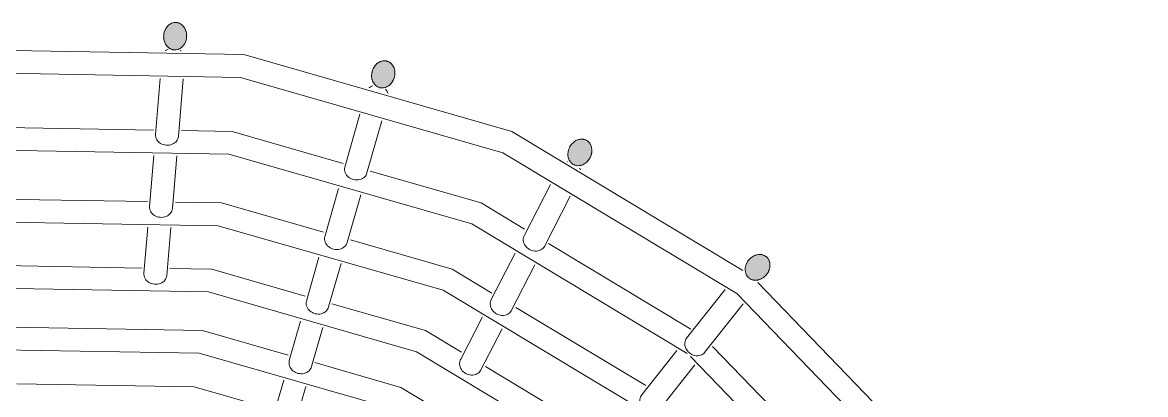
# Model space of a CAD drawing. Header units: millimetres. Extents: x -31757 to 121236, y -27283 to 63658.
# Drawn here: x 51091 to 51970, y 47928 to 48219 of the extents above; entities that cross this region are included whole.
import ezdxf

# ---------------------------------------------------------------- set-up
doc = ezdxf.new("R2010")
doc.units = ezdxf.units.MM
doc.layers.add('02_切断（家具）', color=8, linetype='Continuous', lineweight=18)
doc.layers.add('11_見えがかり（家具）', color=8, linetype='Continuous', lineweight=9)

msp = doc.modelspace()

# ---------------------------------------------------------------- hatches: boundary and pattern name
at = {"layer": '02_切断（家具）'}
for points in [[(51214.61, 48217.61), (51215.25, 48217.16), (51215.54, 48216.97), (51216.13, 48216.43), (51216.39, 48216.19), (51216.95, 48215.54), (51217.19, 48215.26), (51217.69, 48214.49), (51217.9, 48214.17), (51218.32, 48213.3), (51218.49, 48212.94), (51218.82, 48211.98), (51218.95, 48211.6), (51219.17, 48210.57), (51219.25, 48210.18), (51219.35, 48209.11), (51219.39, 48208.71), (51219.36, 48207.64), (51219.35, 48207.25), (51219.2, 48206.19), (51219.15, 48205.82), (51218.89, 48204.81), (51218.81, 48204.47), (51218.45, 48203.53), (51218.34, 48203.23), (51217.91, 48202.38), (51217.77, 48202.11), (51217.26, 48201.31), (51217.1, 48201.07), (51216.48, 48200.32), (51216.29, 48200.09), (51215.57, 48199.41), (51215.36, 48199.21), (51214.54, 48198.63), (51214.31, 48198.47), (51213.41, 48198.01), (51213.17, 48197.88), (51212.22, 48197.56), (51211.96, 48197.48), (51210.99, 48197.32), (51210.73, 48197.28), (51209.76, 48197.28), (51209.5, 48197.28), (51208.56, 48197.43), (51208.31, 48197.47), (51207.42, 48197.76), (51207.18, 48197.84), (51206.37, 48198.25), (51206.15, 48198.36), (51205.43, 48198.86), (51205.22, 48199.01), (51204.56, 48199.61), (51204.37, 48199.78), (51203.76, 48200.5), (51203.58, 48200.71), (51203.03, 48201.55), (51202.86, 48201.8), (51202.41, 48202.74), (51202.27, 48203.03), (51201.92, 48204.05), (51201.81, 48204.37), (51201.58, 48205.44), (51201.51, 48205.79), (51201.41, 48206.89), (51201.37, 48207.26), (51201.4, 48208.34), (51201.41, 48208.72), (51201.56, 48209.77), (51201.61, 48210.15), (51201.86, 48211.13), (51201.95, 48211.5), (51202.29, 48212.39), (51202.42, 48212.74), (51202.83, 48213.55), (51202.99, 48213.87), (51203.47, 48214.6), (51203.66, 48214.9), (51204.23, 48215.59), (51204.47, 48215.88), (51205.13, 48216.49), (51205.41, 48216.76), (51206.14, 48217.28), (51206.45, 48217.51), (51207.25, 48217.91), (51207.6, 48218.09), (51208.43, 48218.37), (51208.8, 48218.49), (51209.65, 48218.63), (51210.03, 48218.69), (51210.88, 48218.69), (51211.26, 48218.69), (51212.08, 48218.56), (51212.45, 48218.5), (51213.23, 48218.24), (51213.58, 48218.13), (51214.29, 48217.77)], [(51378.02, 48187.73), (51378.64, 48187.3), (51378.93, 48187.1), (51379.5, 48186.58), (51379.75, 48186.35), (51380.28, 48185.71), (51380.51, 48185.44), (51380.98, 48184.69), (51381.18, 48184.37), (51381.57, 48183.52), (51381.73, 48183.16), (51382.01, 48182.22), (51382.13, 48181.84), (51382.3, 48180.83), (51382.37, 48180.43), (51382.42, 48179.39), (51382.43, 48178.99), (51382.36, 48177.93), (51382.33, 48177.54), (51382.13, 48176.5), (51382.06, 48176.12), (51381.76, 48175.13), (51381.65, 48174.79), (51381.25, 48173.86), (51381.12, 48173.55), (51380.65, 48172.71), (51380.49, 48172.43), (51379.94, 48171.65), (51379.76, 48171.4), (51379.11, 48170.65), (51378.9, 48170.42), (51378.14, 48169.74), (51377.91, 48169.54), (51377.07, 48168.96), (51376.82, 48168.79), (51375.9, 48168.33), (51375.64, 48168.19), (51374.67, 48167.87), (51374.4, 48167.78), (51373.42, 48167.62), (51373.14, 48167.57), (51372.17, 48167.56), (51371.9, 48167.56), (51370.96, 48167.7), (51370.7, 48167.73), (51369.82, 48168.01), (51369.59, 48168.09), (51368.78, 48168.48), (51368.57, 48168.59), (51367.85, 48169.08), (51367.66, 48169.21), (51367.01, 48169.8), (51366.83, 48169.97), (51366.24, 48170.68), (51366.07, 48170.88), (51365.55, 48171.71), (51365.4, 48171.95), (51364.98, 48172.88), (51364.85, 48173.16), (51364.55, 48174.17), (51364.45, 48174.48), (51364.27, 48175.55), (51364.21, 48175.89), (51364.16, 48176.98), (51364.15, 48177.33), (51364.23, 48178.42), (51364.25, 48178.78), (51364.45, 48179.83), (51364.52, 48180.19), (51364.82, 48181.18), (51364.93, 48181.53), (51365.32, 48182.43), (51365.46, 48182.77), (51365.92, 48183.58), (51366.09, 48183.89), (51366.61, 48184.63), (51366.82, 48184.92), (51367.43, 48185.62), (51367.68, 48185.9), (51368.38, 48186.52), (51368.67, 48186.78), (51369.44, 48187.31), (51369.76, 48187.53), (51370.59, 48187.95), (51370.95, 48188.12), (51371.8, 48188.41), (51372.18, 48188.54), (51373.05, 48188.68), (51373.44, 48188.75), (51374.3, 48188.76), (51374.68, 48188.76), (51375.51, 48188.64), (51375.88, 48188.58), (51376.65, 48188.34), (51377, 48188.23), (51377.7, 48187.89)], [(51532.52, 48126.48), (51533.14, 48126.06), (51533.42, 48125.87), (51533.98, 48125.36), (51534.23, 48125.13), (51534.74, 48124.51), (51534.96, 48124.23), (51535.4, 48123.5), (51535.6, 48123.18), (51535.95, 48122.35), (51536.1, 48122), (51536.34, 48121.09), (51536.45, 48120.7), (51536.57, 48119.73), (51536.62, 48119.32), (51536.62, 48118.31), (51536.62, 48117.9), (51536.5, 48116.88), (51536.45, 48116.49), (51536.2, 48115.48), (51536.11, 48115.1), (51535.76, 48114.15), (51535.63, 48113.79), (51535.19, 48112.9), (51535.03, 48112.58), (51534.51, 48111.77), (51534.34, 48111.49), (51533.74, 48110.73), (51533.54, 48110.48), (51532.84, 48109.76), (51532.62, 48109.52), (51531.82, 48108.87), (51531.57, 48108.67), (51530.69, 48108.1), (51530.42, 48107.93), (51529.46, 48107.49), (51529.18, 48107.35), (51528.19, 48107.04), (51527.9, 48106.96), (51526.89, 48106.79), (51526.61, 48106.75), (51525.61, 48106.74), (51525.34, 48106.74), (51524.39, 48106.88), (51524.13, 48106.92), (51523.24, 48107.19), (51523, 48107.27), (51522.2, 48107.66), (51521.98, 48107.76), (51521.28, 48108.25), (51521.09, 48108.38), (51520.45, 48108.96), (51520.28, 48109.12), (51519.7, 48109.82), (51519.54, 48110.02), (51519.05, 48110.84), (51518.91, 48111.07), (51518.52, 48111.99), (51518.41, 48112.25), (51518.14, 48113.25), (51518.06, 48113.55), (51517.92, 48114.6), (51517.88, 48114.92), (51517.88, 48116), (51517.88, 48116.34), (51518.02, 48117.41), (51518.06, 48117.76), (51518.31, 48118.8), (51518.4, 48119.14), (51518.75, 48120.12), (51518.88, 48120.45), (51519.32, 48121.35), (51519.48, 48121.66), (51519.98, 48122.46), (51520.17, 48122.76), (51520.75, 48123.49), (51520.96, 48123.77), (51521.63, 48124.45), (51521.89, 48124.72), (51522.64, 48125.34), (51522.94, 48125.58), (51523.75, 48126.1), (51524.09, 48126.32), (51524.96, 48126.72), (51525.32, 48126.89), (51526.22, 48127.17), (51526.61, 48127.29), (51527.5, 48127.43), (51527.9, 48127.5), (51528.78, 48127.5), (51529.17, 48127.51), (51530, 48127.38), (51530.38, 48127.33), (51531.16, 48127.09), (51531.51, 48126.98), (51532.21, 48126.64)], [(51672.14, 48036.25), (51672.76, 48035.82), (51673.04, 48035.63), (51673.59, 48035.13), (51673.84, 48034.9), (51674.33, 48034.29), (51674.56, 48034.01), (51674.97, 48033.3), (51675.16, 48032.98), (51675.49, 48032.18), (51675.63, 48031.82), (51675.84, 48030.94), (51675.93, 48030.55), (51676.02, 48029.61), (51676.06, 48029.21), (51676.02, 48028.23), (51676, 48027.83), (51675.83, 48026.85), (51675.76, 48026.45), (51675.47, 48025.49), (51675.36, 48025.11), (51674.96, 48024.19), (51674.81, 48023.84), (51674.33, 48022.99), (51674.15, 48022.67), (51673.59, 48021.9), (51673.39, 48021.62), (51672.76, 48020.9), (51672.54, 48020.65), (51671.8, 48019.97), (51671.55, 48019.74), (51670.71, 48019.12), (51670.44, 48018.92), (51669.51, 48018.39), (51669.22, 48018.22), (51668.23, 48017.81), (51667.93, 48017.68), (51666.91, 48017.4), (51666.6, 48017.32), (51665.56, 48017.18), (51665.26, 48017.14), (51664.25, 48017.15), (51663.96, 48017.15), (51662.99, 48017.3), (51662.72, 48017.34), (51661.83, 48017.62), (51661.58, 48017.7), (51660.78, 48018.1), (51660.56, 48018.2), (51659.85, 48018.68), (51659.66, 48018.82), (51659.03, 48019.39), (51658.86, 48019.55), (51658.3, 48020.25), (51658.14, 48020.44), (51657.67, 48021.24), (51657.54, 48021.47), (51657.17, 48022.37), (51657.07, 48022.63), (51656.83, 48023.61), (51656.77, 48023.9), (51656.67, 48024.94), (51656.64, 48025.24), (51656.68, 48026.3), (51656.7, 48026.62), (51656.88, 48027.67), (51656.94, 48028), (51657.24, 48029.01), (51657.34, 48029.34), (51657.75, 48030.29), (51657.89, 48030.61), (51658.38, 48031.48), (51658.55, 48031.77), (51659.11, 48032.55), (51659.31, 48032.83), (51659.93, 48033.54), (51660.16, 48033.8), (51660.88, 48034.46), (51661.15, 48034.71), (51661.95, 48035.3), (51662.26, 48035.53), (51663.13, 48036.03), (51663.48, 48036.22), (51664.39, 48036.61), (51664.77, 48036.77), (51665.7, 48037.02), (51666.1, 48037.13), (51667.03, 48037.26), (51667.44, 48037.31), (51668.34, 48037.3), (51668.74, 48037.3), (51669.6, 48037.16), (51669.98, 48037.11), (51670.76, 48036.86), (51671.12, 48036.75), (51671.82, 48036.4)]]:
    msp.add_hatch(color=8, dxfattribs=at).paths.add_polyline_path(points)

# ---------------------------------------------------------------- linework, layer by layer
for points in [[(51214.61, 48217.61), (51215.25, 48217.16), (51215.54, 48216.97), (51216.13, 48216.43), (51216.39, 48216.19), (51216.95, 48215.54), (51217.19, 48215.26), (51217.69, 48214.49), (51217.9, 48214.17), (51218.32, 48213.3), (51218.49, 48212.94), (51218.82, 48211.98), (51218.95, 48211.6), (51219.17, 48210.57), (51219.25, 48210.18), (51219.35, 48209.11), (51219.39, 48208.71), (51219.36, 48207.64), (51219.35, 48207.25), (51219.2, 48206.19), (51219.15, 48205.82), (51218.89, 48204.81), (51218.81, 48204.47), (51218.45, 48203.53), (51218.34, 48203.23), (51217.91, 48202.38), (51217.77, 48202.11), (51217.26, 48201.31), (51217.1, 48201.07), (51216.48, 48200.32), (51216.29, 48200.09), (51215.57, 48199.41), (51215.36, 48199.21), (51214.54, 48198.63), (51214.31, 48198.47), (51213.41, 48198.01), (51213.17, 48197.88), (51212.22, 48197.56), (51211.96, 48197.48), (51210.99, 48197.32), (51210.73, 48197.28), (51209.76, 48197.28), (51209.5, 48197.28), (51208.56, 48197.43), (51208.31, 48197.47), (51207.42, 48197.76), (51207.18, 48197.84), (51206.37, 48198.25), (51206.15, 48198.36), (51205.43, 48198.86), (51205.22, 48199.01), (51204.56, 48199.61), (51204.37, 48199.78), (51203.76, 48200.5), (51203.58, 48200.71), (51203.03, 48201.55), (51202.86, 48201.8), (51202.41, 48202.74), (51202.27, 48203.03), (51201.92, 48204.05), (51201.81, 48204.37), (51201.58, 48205.44), (51201.51, 48205.79), (51201.41, 48206.89), (51201.37, 48207.26), (51201.4, 48208.34), (51201.41, 48208.72), (51201.56, 48209.77), (51201.61, 48210.15), (51201.86, 48211.13), (51201.95, 48211.5), (51202.29, 48212.39), (51202.42, 48212.74), (51202.83, 48213.55), (51202.99, 48213.87), (51203.47, 48214.6), (51203.66, 48214.9), (51204.23, 48215.59), (51204.47, 48215.88), (51205.13, 48216.49), (51205.41, 48216.76), (51206.14, 48217.28), (51206.45, 48217.51), (51207.25, 48217.91), (51207.6, 48218.09), (51208.43, 48218.37), (51208.8, 48218.49), (51209.65, 48218.63), (51210.03, 48218.69), (51210.88, 48218.69), (51211.26, 48218.69), (51212.08, 48218.56), (51212.45, 48218.5), (51213.23, 48218.24), (51213.58, 48218.13), (51214.29, 48217.77), (51214.61, 48217.61)], [(51378.02, 48187.73), (51378.64, 48187.3), (51378.93, 48187.1), (51379.5, 48186.58), (51379.75, 48186.35), (51380.28, 48185.71), (51380.51, 48185.44), (51380.98, 48184.69), (51381.18, 48184.37), (51381.57, 48183.52), (51381.73, 48183.16), (51382.01, 48182.22), (51382.13, 48181.84), (51382.3, 48180.83), (51382.37, 48180.43), (51382.42, 48179.39), (51382.43, 48178.99), (51382.36, 48177.93), (51382.33, 48177.54), (51382.13, 48176.5), (51382.06, 48176.12), (51381.76, 48175.13), (51381.65, 48174.79), (51381.25, 48173.86), (51381.12, 48173.55), (51380.65, 48172.71), (51380.49, 48172.43), (51379.94, 48171.65), (51379.76, 48171.4), (51379.11, 48170.65), (51378.9, 48170.42), (51378.14, 48169.74), (51377.91, 48169.54), (51377.07, 48168.96), (51376.82, 48168.79), (51375.9, 48168.33), (51375.64, 48168.19), (51374.67, 48167.87), (51374.4, 48167.78), (51373.42, 48167.62), (51373.14, 48167.57), (51372.17, 48167.56), (51371.9, 48167.56), (51370.96, 48167.7), (51370.7, 48167.73), (51369.82, 48168.01), (51369.59, 48168.09), (51368.78, 48168.48), (51368.57, 48168.59), (51367.85, 48169.08), (51367.66, 48169.21), (51367.01, 48169.8), (51366.83, 48169.97), (51366.24, 48170.68), (51366.07, 48170.88), (51365.55, 48171.71), (51365.4, 48171.95), (51364.98, 48172.88), (51364.85, 48173.16), (51364.55, 48174.17), (51364.45, 48174.48), (51364.27, 48175.55), (51364.21, 48175.89), (51364.16, 48176.98), (51364.15, 48177.33), (51364.23, 48178.42), (51364.25, 48178.78), (51364.45, 48179.83), (51364.52, 48180.19), (51364.82, 48181.18), (51364.93, 48181.53), (51365.32, 48182.43), (51365.46, 48182.77), (51365.92, 48183.58), (51366.09, 48183.89), (51366.61, 48184.63), (51366.82, 48184.92), (51367.43, 48185.62), (51367.68, 48185.9), (51368.38, 48186.52), (51368.67, 48186.78), (51369.44, 48187.31), (51369.76, 48187.53), (51370.59, 48187.95), (51370.95, 48188.12), (51371.8, 48188.41), (51372.18, 48188.54), (51373.05, 48188.68), (51373.44, 48188.75), (51374.3, 48188.76), (51374.68, 48188.76), (51375.51, 48188.64), (51375.88, 48188.58), (51376.65, 48188.34), (51377, 48188.23), (51377.7, 48187.89), (51378.02, 48187.73)], [(51532.52, 48126.48), (51533.14, 48126.06), (51533.42, 48125.87), (51533.98, 48125.36), (51534.23, 48125.13), (51534.74, 48124.51), (51534.96, 48124.23), (51535.4, 48123.5), (51535.6, 48123.18), (51535.95, 48122.35), (51536.1, 48122), (51536.34, 48121.09), (51536.45, 48120.7), (51536.57, 48119.73), (51536.62, 48119.32), (51536.62, 48118.31), (51536.62, 48117.9), (51536.5, 48116.88), (51536.45, 48116.49), (51536.2, 48115.48), (51536.11, 48115.1), (51535.76, 48114.15), (51535.63, 48113.79), (51535.19, 48112.9), (51535.03, 48112.58), (51534.51, 48111.77), (51534.34, 48111.49), (51533.74, 48110.73), (51533.54, 48110.48), (51532.84, 48109.76), (51532.62, 48109.52), (51531.82, 48108.87), (51531.57, 48108.67), (51530.69, 48108.1), (51530.42, 48107.93), (51529.46, 48107.49), (51529.18, 48107.35), (51528.19, 48107.04), (51527.9, 48106.96), (51526.89, 48106.79), (51526.61, 48106.75), (51525.61, 48106.74), (51525.34, 48106.74), (51524.39, 48106.88), (51524.13, 48106.92), (51523.24, 48107.19), (51523, 48107.27), (51522.2, 48107.66), (51521.98, 48107.76), (51521.28, 48108.25), (51521.09, 48108.38), (51520.45, 48108.96), (51520.28, 48109.12), (51519.7, 48109.82), (51519.54, 48110.02), (51519.05, 48110.84), (51518.91, 48111.07), (51518.52, 48111.99), (51518.41, 48112.25), (51518.14, 48113.25), (51518.06, 48113.55), (51517.92, 48114.6), (51517.88, 48114.92), (51517.88, 48116), (51517.88, 48116.34), (51518.02, 48117.41), (51518.06, 48117.76), (51518.31, 48118.8), (51518.4, 48119.14), (51518.75, 48120.12), (51518.88, 48120.45), (51519.32, 48121.35), (51519.48, 48121.66), (51519.98, 48122.46), (51520.17, 48122.76), (51520.75, 48123.49), (51520.96, 48123.77), (51521.63, 48124.45), (51521.89, 48124.72), (51522.64, 48125.34), (51522.94, 48125.58), (51523.75, 48126.1), (51524.09, 48126.32), (51524.96, 48126.72), (51525.32, 48126.89), (51526.22, 48127.17), (51526.61, 48127.29), (51527.5, 48127.43), (51527.9, 48127.5), (51528.78, 48127.5), (51529.17, 48127.51), (51530, 48127.38), (51530.38, 48127.33), (51531.16, 48127.09), (51531.51, 48126.98), (51532.21, 48126.64), (51532.52, 48126.48)], [(51672.14, 48036.25), (51672.76, 48035.82), (51673.04, 48035.63), (51673.59, 48035.13), (51673.84, 48034.9), (51674.33, 48034.29), (51674.56, 48034.01), (51674.97, 48033.3), (51675.16, 48032.98), (51675.49, 48032.18), (51675.63, 48031.82), (51675.84, 48030.94), (51675.93, 48030.55), (51676.02, 48029.61), (51676.06, 48029.21), (51676.02, 48028.23), (51676, 48027.83), (51675.83, 48026.85), (51675.76, 48026.45), (51675.47, 48025.49), (51675.36, 48025.11), (51674.96, 48024.19), (51674.81, 48023.84), (51674.33, 48022.99), (51674.15, 48022.67), (51673.59, 48021.9), (51673.39, 48021.62), (51672.76, 48020.9), (51672.54, 48020.65), (51671.8, 48019.97), (51671.55, 48019.74), (51670.71, 48019.12), (51670.44, 48018.92), (51669.51, 48018.39), (51669.22, 48018.22), (51668.23, 48017.81), (51667.93, 48017.68), (51666.91, 48017.4), (51666.6, 48017.32), (51665.56, 48017.18), (51665.26, 48017.14), (51664.25, 48017.15), (51663.96, 48017.15), (51662.99, 48017.3), (51662.72, 48017.34), (51661.83, 48017.62), (51661.58, 48017.7), (51660.78, 48018.1), (51660.56, 48018.2), (51659.85, 48018.68), (51659.66, 48018.82), (51659.03, 48019.39), (51658.86, 48019.55), (51658.3, 48020.25), (51658.14, 48020.44), (51657.67, 48021.24), (51657.54, 48021.47), (51657.17, 48022.37), (51657.07, 48022.63), (51656.83, 48023.61), (51656.77, 48023.9), (51656.67, 48024.94), (51656.64, 48025.24), (51656.68, 48026.3), (51656.7, 48026.62), (51656.88, 48027.67), (51656.94, 48028), (51657.24, 48029.01), (51657.34, 48029.34), (51657.75, 48030.29), (51657.89, 48030.61), (51658.38, 48031.48), (51658.55, 48031.77), (51659.11, 48032.55), (51659.31, 48032.83), (51659.93, 48033.54), (51660.16, 48033.8), (51660.88, 48034.46), (51661.15, 48034.71), (51661.95, 48035.3), (51662.26, 48035.53), (51663.13, 48036.03), (51663.48, 48036.22), (51664.39, 48036.61), (51664.77, 48036.77), (51665.7, 48037.02), (51666.1, 48037.13), (51667.03, 48037.26), (51667.44, 48037.31), (51668.34, 48037.3), (51668.74, 48037.3), (51669.6, 48037.16), (51669.98, 48037.11), (51670.76, 48036.86), (51671.12, 48036.75), (51671.82, 48036.4), (51672.14, 48036.25)]]:
    msp.add_lwpolyline(points, dxfattribs=at)
at = {"layer": '11_見えがかり（家具）'}
for points in [[(51052.85, 48197.27), (51264.1, 48193.58), (51474.07, 48133.37), (51654.68, 48024.85)], [(51202.83, 48196.65), (51202.91, 48196.72), (51203.83, 48197.32), (51204.86, 48197.82), (51204.94, 48197.85)], [(51214.35, 48196.9), (51214.8, 48196.6), (51215, 48196.44)], [(50482.28, 46879.04), (50630.75, 46725.29), (50813.95, 46615.22), (51019.4, 46556.3), (51233.1, 46552.57), (51440.49, 46604.28), (51627.42, 46707.9), (51781.16, 46856.37), (51891.24, 47039.57), (51950.16, 47245.02), (51953.89, 47458.72), (51902.18, 47666.11), (51798.56, 47853.04), (51650.09, 48006.78), (51466.89, 48116.86), (51261.44, 48175.78), (51047.74, 48179.51), (50840.35, 48127.8), (50653.42, 48024.18), (50499.68, 47875.71)], [(51195.12, 48129.05), (51194.96, 48130.1), (51194.96, 48131.14), (51198.6, 48174.87)], [(51216.63, 48174.56), (51212.9, 48129.58), (51212.73, 48128.57), (51212.41, 48127.62), (51211.96, 48126.74), (51211.42, 48125.96), (51210.77, 48125.24), (51209.98, 48124.57), (51209.06, 48123.97), (51208.03, 48123.46), (51206.9, 48123.08), (51205.71, 48122.83), (51204.48, 48122.72), (51203.25, 48122.76), (51202.06, 48122.93), (51200.93, 48123.22), (51199.89, 48123.62), (51198.96, 48124.11), (51198.09, 48124.68), (51197.28, 48125.37), (51196.55, 48126.17), (51195.93, 48127.06), (51195.44, 48128.03), (51195.12, 48129.05)], [(51362.17, 48167.54), (51362.52, 48167.82), (51363.42, 48168.39)], [(51363.42, 48168.39), (51364.44, 48168.85), (51365.14, 48169.07)], [(51374.95, 48166.6), (51375.1, 48166.46), (51375.83, 48165.62), (51376.46, 48164.69), (51376.95, 48163.69), (51377.09, 48163.26)], [(51372.26, 48141.92), (51360.55, 48101.09), (51360.24, 48100.14), (51359.82, 48099.28), (51359.29, 48098.51), (51358.65, 48097.81), (51357.88, 48097.17), (51356.97, 48096.6), (51355.96, 48096.14), (51354.85, 48095.8), (51353.67, 48095.59), (51352.45, 48095.54), (51351.24, 48095.63), (51350.06, 48095.85), (51348.94, 48096.2), (51347.9, 48096.65), (51346.97, 48097.18), (51346.1, 48097.8), (51345.29, 48098.53), (51344.56, 48099.37), (51343.94, 48100.3), (51343.45, 48101.3), (51343.11, 48102.35), (51342.94, 48103.41), (51342.94, 48104.47), (51343.09, 48105.48), (51354.97, 48146.88)], [(51063.66, 48136.81), (51193.31, 48134.55)], [(51215.21, 48134.17), (51255.11, 48133.47), (51342.02, 48108.55)], [(51611.34, 47959.78), (51442.65, 48061.13), (51252.45, 48115.67), (51057.25, 48119.08)], [(51190.43, 48072.76), (51190.27, 48073.82), (51190.29, 48074.87), (51193.6, 48114.7)], [(51211.63, 48114.38), (51208.21, 48073.22), (51208.03, 48072.2), (51207.71, 48071.24), (51207.26, 48070.36), (51206.71, 48069.56), (51206.05, 48068.84), (51205.26, 48068.16), (51204.34, 48067.56), (51203.3, 48067.05), (51202.17, 48066.66), (51200.97, 48066.41), (51199.75, 48066.31), (51198.52, 48066.35), (51197.33, 48066.53), (51196.2, 48066.83), (51195.16, 48067.24), (51194.23, 48067.74), (51193.37, 48068.32), (51192.56, 48069.02), (51191.84, 48069.83), (51191.22, 48070.74), (51190.75, 48071.72), (51190.43, 48072.76)], [(51517.22, 48109.77), (51517.55, 48109.82)], [(51363.01, 48102.53), (51449.83, 48077.64), (51484, 48057.11)], [(51527.04, 48104.8), (51527.16, 48104.61), (51527.64, 48103.57), (51527.65, 48103.51)], [(51355.65, 48084), (51344.97, 48046.75), (51344.66, 48045.79), (51344.22, 48044.92), (51343.68, 48044.14), (51343.04, 48043.43), (51342.26, 48042.78), (51341.35, 48042.2), (51340.33, 48041.74), (51339.21, 48041.39), (51338.03, 48041.19), (51336.82, 48041.13), (51335.6, 48041.22), (51334.42, 48041.45), (51333.3, 48041.8), (51332.27, 48042.26), (51331.34, 48042.8), (51330.48, 48043.42), (51329.67, 48044.16), (51328.94, 48045.01), (51328.33, 48045.95), (51327.85, 48046.96), (51327.52, 48048.02), (51327.35, 48049.1), (51327.36, 48050.16), (51327.53, 48051.19), (51338.36, 48088.96)], [(51519.69, 48082.8), (51499.42, 48043.44), (51498.9, 48042.68), (51498.27, 48042), (51497.51, 48041.37), (51496.62, 48040.84), (51495.63, 48040.41), (51494.53, 48040.11), (51493.38, 48039.96), (51492.19, 48039.95), (51490.99, 48040.1), (51489.84, 48040.38), (51488.74, 48040.78), (51487.72, 48041.29), (51486.81, 48041.87), (51485.96, 48042.54), (51485.17, 48043.32), (51484.46, 48044.2), (51483.85, 48045.18), (51483.37, 48046.22), (51483.04, 48047.3), (51482.88, 48048.39), (51482.88, 48049.47), (51483.04, 48050.49), (51483.34, 48051.45), (51483.76, 48052.31), (51504.25, 48092.08)], [(51069.9, 48080.67), (51188.66, 48078.6)], [(51210.55, 48078.22), (51246.76, 48077.59), (51326.57, 48054.7)], [(51575.94, 47915.69), (51420.12, 48009.31), (51244.1, 48059.78), (51062.73, 48062.95)], [(51186.08, 48020.56), (51185.93, 48021.63), (51185.95, 48022.7), (51188.95, 48058.75)], [(51206.98, 48058.43), (51203.87, 48020.97), (51203.68, 48019.93), (51203.35, 48018.96), (51202.9, 48018.07), (51202.34, 48017.27), (51201.68, 48016.53), (51200.88, 48015.85), (51199.95, 48015.24), (51198.91, 48014.73), (51197.78, 48014.35), (51196.58, 48014.1), (51195.35, 48014), (51194.12, 48014.04), (51192.93, 48014.23), (51191.81, 48014.54), (51190.77, 48014.96), (51189.84, 48015.46), (51188.99, 48016.06), (51188.18, 48016.77), (51187.46, 48017.59), (51186.86, 48018.51), (51186.39, 48019.51), (51186.08, 48020.56)], [(51347.57, 48048.68), (51427.3, 48025.82), (51458.41, 48007.12)], [(51502.78, 48045.83), (51614, 47979)], [(51340.21, 48030.15), (51330.52, 47996.36), (51330.2, 47995.39), (51329.75, 47994.5), (51329.21, 47993.71), (51328.56, 47993), (51327.78, 47992.34), (51326.86, 47991.76), (51325.84, 47991.29), (51324.72, 47990.94), (51323.53, 47990.73), (51322.31, 47990.68), (51321.1, 47990.77), (51319.91, 47991), (51318.8, 47991.36), (51317.77, 47991.82), (51316.84, 47992.36), (51315.98, 47992.99), (51315.18, 47993.74), (51314.46, 47994.6), (51313.85, 47995.55), (51313.38, 47996.57), (51313.06, 47997.64), (51312.9, 47998.73), (51312.92, 47999.81), (51313.09, 48000.85), (51322.91, 48035.1)], [(51492.04, 48029.12), (51473.54, 47993.19), (51473.01, 47992.42), (51472.37, 47991.73), (51471.6, 47991.09), (51470.71, 47990.55), (51469.71, 47990.11), (51468.61, 47989.81), (51467.45, 47989.65), (51466.25, 47989.64), (51465.06, 47989.78), (51463.9, 47990.06), (51462.8, 47990.47), (51461.79, 47990.97), (51460.88, 47991.56), (51460.03, 47992.23), (51459.24, 47993.02), (51458.53, 47993.91), (51457.93, 47994.89), (51457.46, 47995.94), (51457.14, 47997.03), (51456.98, 47998.14), (51456.99, 47999.22), (51457.16, 48000.26), (51457.47, 48001.22), (51457.9, 48002.09), (51476.6, 48038.4)], [(51075.85, 48028.61), (51184.34, 48026.72)], [(51206.24, 48026.34), (51239.02, 48025.77), (51312.24, 48004.77)], [(51542.78, 47875.01), (51399.23, 47961.26), (51236.36, 48007.96), (51068.9, 48010.89)], [(51609.39, 47968.23), (51609.56, 47969.28), (51609.87, 47970.24), (51610.3, 47971.11), (51610.82, 47971.87), (51641.05, 48009.88)], [(51666.66, 48015.32), (51813.03, 47863.75), (51918.93, 47672.7), (51970.09, 47467.49)], [(51333.09, 47998.79), (51406.41, 47977.77), (51434.45, 47960.92)], [(51477.07, 47995.91), (51578.82, 47934.77)], [(51655.14, 47998.68), (51624.9, 47960.66), (51624.28, 47959.98), (51623.53, 47959.37), (51622.66, 47958.86), (51621.68, 47958.46), (51620.61, 47958.19), (51619.48, 47958.08), (51618.32, 47958.12), (51617.16, 47958.31), (51616.03, 47958.65), (51614.97, 47959.1), (51613.99, 47959.66), (51613.11, 47960.29), (51612.29, 47961.01), (51611.53, 47961.84), (51610.85, 47962.77), (51610.27, 47963.79), (51609.82, 47964.88), (51609.52, 47966), (51609.38, 47967.13), (51609.39, 47968.23)], [(51325.89, 47980.21), (51317.16, 47949.77), (51316.83, 47948.79), (51316.38, 47947.89), (51315.83, 47947.1), (51315.17, 47946.37), (51314.38, 47945.71), (51313.47, 47945.12), (51312.43, 47944.64), (51311.31, 47944.29), (51310.12, 47944.08), (51308.9, 47944.03), (51307.68, 47944.12), (51306.5, 47944.35), (51305.39, 47944.71), (51304.36, 47945.18), (51303.43, 47945.73), (51302.58, 47946.37), (51301.79, 47947.13), (51301.07, 47947.99), (51300.47, 47948.95), (51300, 47949.99), (51299.69, 47951.07), (51299.54, 47952.18), (51299.56, 47953.27), (51299.75, 47954.31), (51308.59, 47985.17)], [(51433.92, 47955.53), (51450.89, 47988.49)], [(51081.34, 47980.49), (51231.86, 47977.86), (51298.9, 47958.64)], [(51466.33, 47979.21), (51449.53, 47946.59), (51449, 47945.81), (51448.36, 47945.11), (51447.58, 47944.47), (51446.68, 47943.91), (51445.67, 47943.47), (51444.57, 47943.16), (51443.4, 47943), (51442.21, 47942.98), (51441.01, 47943.12), (51439.85, 47943.4), (51438.75, 47943.81), (51437.74, 47944.32), (51436.83, 47944.9), (51435.99, 47945.58), (51435.2, 47946.37), (51434.49, 47947.27), (51433.9, 47948.26), (51433.43, 47949.32), (51433.12, 47950.42), (51432.97, 47951.53), (51432.99, 47952.63), (51433.16, 47953.67), (51433.48, 47954.65), (51433.92, 47955.53)], [(51631.13, 47965.37), (51721.27, 47872.03)], [(51512.47, 47837.19), (51379.91, 47916.84), (51229.2, 47960.06), (51073.99, 47962.77)], [(51574.6, 47920.6), (51574.3, 47921.72), (51574.16, 47922.86), (51574.19, 47923.97), (51574.36, 47925.02), (51574.68, 47926), (51575.11, 47926.88), (51575.64, 47927.65), (51603.22, 47962.32)], [(51892.87, 47454.4), (51845.64, 47643.83), (51749.71, 47816.89), (51613.79, 47957.63)], [(51319.62, 47952.7), (51387.09, 47933.35), (51516.05, 47855.86)], [(51453.23, 47949.63), (51546.21, 47893.77)], [(51617.31, 47951.11), (51589.73, 47916.44), (51589.1, 47915.75), (51588.34, 47915.13), (51587.46, 47914.61), (51586.47, 47914.2), (51585.4, 47913.92), (51584.26, 47913.8), (51583.09, 47913.84), (51581.93, 47914.02), (51580.8, 47914.35), (51579.73, 47914.81), (51578.75, 47915.36), (51577.87, 47915.99), (51577.06, 47916.71), (51576.3, 47917.54), (51575.62, 47918.48), (51575.04, 47919.5), (51574.6, 47920.6)], [(51287.46, 47911.47), (51295.36, 47939.01)], [(51086.4, 47936.17), (51225.26, 47933.75), (51287.01, 47916.04)], [(51312.65, 47934.05), (51304.86, 47906.86)]]:
    msp.add_lwpolyline(points, dxfattribs=at)

doc.saveas('drawing.dxf')
